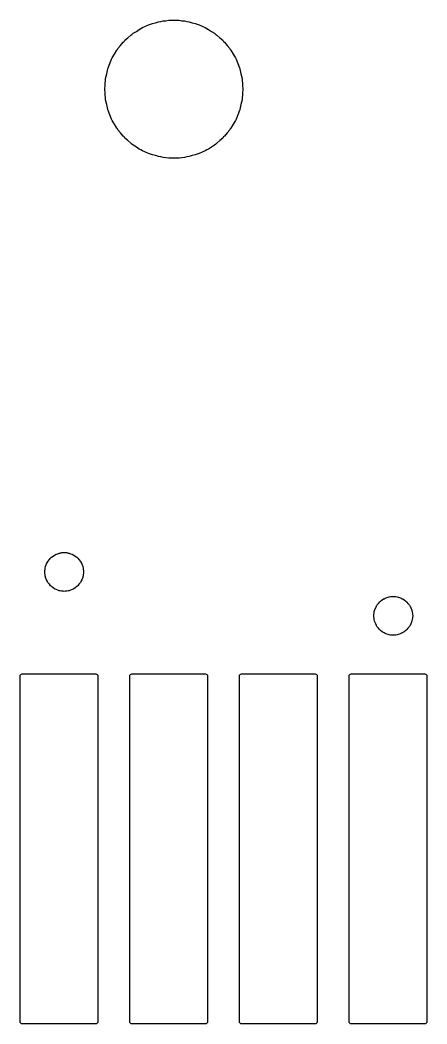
# Model space of a CAD drawing. Extents: x -3.89 to 1.02, y -1.82 to 1.02.
# Drawn here: x -1.94 to -1.569, y -1.822 to -0.907 of the extents above; entities that cross this region are included whole.
import ezdxf

# ---------------------------------------------------------------- set-up
doc = ezdxf.new("R2010")
doc.units = 0
doc.header["$MEASUREMENT"] = 0
doc.layers.add('BLACK', color=7, linetype='CONTINUOUS')

msp = doc.modelspace()

# ---------------------------------------------------------------- linework, layer by layer
at = {"layer": 'BLACK', "linetype": 'CONTINUOUS'}
for p, q in [((-1.83149, -0.91546), (-1.83007, -0.91478)), ((-1.83007, -0.91478), (-1.8286, -0.91387)), ((-1.8286, -0.91387), (-1.82573, -0.91269)), ((-1.82573, -0.91269), (-1.82301, -0.91138)), ((-1.82301, -0.91138), (-1.82127, -0.91084)), ((-1.82127, -0.91084), (-1.81947, -0.91009)), ((-1.81947, -0.91009), (-1.81667, -0.90942)), ((-1.81667, -0.90942), (-1.81401, -0.9086)), ((-1.81401, -0.9086), (-1.81198, -0.90829)), ((-1.81198, -0.90829), (-1.80985, -0.90778)), ((-1.80985, -0.90778), (-1.80721, -0.90758)), ((-1.80721, -0.90758), (-1.80471, -0.9072)), ((-1.80471, -0.9072), (-1.80241, -0.9072)), ((-1.80241, -0.9072), (-1.8, -0.90701)), ((-1.8, -0.90701), (-1.79759, -0.9072)), ((-1.79759, -0.9072), (-1.79529, -0.9072)), ((-1.79529, -0.9072), (-1.79279, -0.90758)), ((-1.79279, -0.90758), (-1.79015, -0.90778)), ((-1.79015, -0.90778), (-1.78802, -0.90829)), ((-1.78802, -0.90829), (-1.78599, -0.9086)), ((-1.78599, -0.9086), (-1.78333, -0.90942)), ((-1.78333, -0.90942), (-1.78053, -0.91009)), ((-1.78053, -0.91009), (-1.77873, -0.91084)), ((-1.77873, -0.91084), (-1.77699, -0.91138)), ((-1.77699, -0.91138), (-1.77427, -0.91269)), ((-1.77427, -0.91269), (-1.7714, -0.91387)), ((-1.7714, -0.91387), (-1.76993, -0.91478)), ((-1.76993, -0.91478), (-1.76851, -0.91546)), ((-1.84454, -0.92546), (-1.84185, -0.92315)), ((-1.84185, -0.92315), (-1.83927, -0.92076)), ((-1.83927, -0.92076), (-1.83816, -0.92001)), ((-1.83816, -0.92001), (-1.83703, -0.91904)), ((-1.83703, -0.91904), (-1.83419, -0.9173)), ((-1.83419, -0.9173), (-1.83149, -0.91546)), ((-1.76851, -0.91546), (-1.76581, -0.9173)), ((-1.76581, -0.9173), (-1.76297, -0.91904)), ((-1.76297, -0.91904), (-1.76184, -0.92001)), ((-1.76184, -0.92001), (-1.76073, -0.92076)), ((-1.76073, -0.92076), (-1.75815, -0.92315)), ((-1.75815, -0.92315), (-1.75546, -0.92546)), ((-1.8515, -0.93385), (-1.85096, -0.93297)), ((-1.85096, -0.93297), (-1.84852, -0.93012)), ((-1.84852, -0.93012), (-1.84617, -0.92716)), ((-1.84617, -0.92716), (-1.84536, -0.92642)), ((-1.84536, -0.92642), (-1.84454, -0.92546)), ((-1.75546, -0.92546), (-1.75464, -0.92642)), ((-1.75464, -0.92642), (-1.75383, -0.92716)), ((-1.75383, -0.92716), (-1.75148, -0.93012)), ((-1.75148, -0.93012), (-1.74904, -0.93297)), ((-1.74904, -0.93297), (-1.7485, -0.93385)), ((-1.85674, -0.94268), (-1.85643, -0.94213)), ((-1.85643, -0.94213), (-1.85613, -0.9414)), ((-1.85613, -0.9414), (-1.85406, -0.93803)), ((-1.85406, -0.93803), (-1.85204, -0.93452)), ((-1.85204, -0.93452), (-1.8515, -0.93385)), ((-1.7485, -0.93385), (-1.74796, -0.93452)), ((-1.74796, -0.93452), (-1.74594, -0.93803)), ((-1.74594, -0.93803), (-1.74387, -0.9414)), ((-1.74387, -0.9414), (-1.74357, -0.94213)), ((-1.74357, -0.94213), (-1.74326, -0.94268)), ((-1.86123, -0.95605), (-1.86018, -0.95144)), ((-1.86018, -0.95144), (-1.86004, -0.95108)), ((-1.86004, -0.95108), (-1.85991, -0.95053)), ((-1.85991, -0.95053), (-1.85833, -0.94672)), ((-1.85833, -0.94672), (-1.85674, -0.94268)), ((-1.74326, -0.94268), (-1.74167, -0.94672)), ((-1.74167, -0.94672), (-1.74009, -0.95053)), ((-1.74009, -0.95053), (-1.73996, -0.95108)), ((-1.73996, -0.95108), (-1.73982, -0.95144)), ((-1.73982, -0.95144), (-1.73877, -0.95606)), ((-1.8627, -0.96633), (-1.86227, -0.96061)), ((-1.86227, -0.96061), (-1.86224, -0.96047)), ((-1.86224, -0.96047), (-1.86222, -0.96015)), ((-1.86222, -0.96015), (-1.86123, -0.95605)), ((-1.73877, -0.95606), (-1.73778, -0.96015)), ((-1.73778, -0.96015), (-1.73776, -0.96047)), ((-1.73776, -0.96047), (-1.73773, -0.96061)), ((-1.73773, -0.96061), (-1.7373, -0.96634)), ((-1.86299, -0.97), (-1.8627, -0.96633)), ((-1.7373, -0.96634), (-1.73701, -0.97)), ((-1.8627, -0.97367), (-1.86299, -0.97)), ((-1.86227, -0.97939), (-1.8627, -0.97367)), ((-1.7373, -0.97366), (-1.73773, -0.97939)), ((-1.73701, -0.97), (-1.7373, -0.97366)), ((-1.86224, -0.97953), (-1.86227, -0.97939)), ((-1.86222, -0.97985), (-1.86224, -0.97953)), ((-1.86123, -0.98395), (-1.86222, -0.97985)), ((-1.86018, -0.98856), (-1.86123, -0.98395)), ((-1.73877, -0.98394), (-1.73982, -0.98856)), ((-1.73778, -0.97985), (-1.73877, -0.98394)), ((-1.73776, -0.97953), (-1.73778, -0.97985)), ((-1.73773, -0.97939), (-1.73776, -0.97953)), ((-1.86004, -0.98892), (-1.86018, -0.98856)), ((-1.85991, -0.98947), (-1.86004, -0.98892)), ((-1.85833, -0.99328), (-1.85991, -0.98947)), ((-1.85674, -0.99733), (-1.85833, -0.99328)), ((-1.85643, -0.99787), (-1.85674, -0.99733)), ((-1.74326, -0.99733), (-1.74357, -0.99787)), ((-1.74167, -0.99328), (-1.74326, -0.99733)), ((-1.74009, -0.98947), (-1.74167, -0.99328)), ((-1.73996, -0.98892), (-1.74009, -0.98947)), ((-1.73982, -0.98856), (-1.73996, -0.98892)), ((-1.85613, -0.9986), (-1.85643, -0.99787)), ((-1.85406, -1.00197), (-1.85613, -0.9986)), ((-1.85204, -1.00548), (-1.85406, -1.00197)), ((-1.8515, -1.00615), (-1.85204, -1.00548)), ((-1.85096, -1.00703), (-1.8515, -1.00615)), ((-1.7485, -1.00615), (-1.74904, -1.00703)), ((-1.74796, -1.00548), (-1.7485, -1.00615)), ((-1.74594, -1.00197), (-1.74796, -1.00548)), ((-1.74387, -0.9986), (-1.74594, -1.00197)), ((-1.74357, -0.99787), (-1.74387, -0.9986)), ((-1.84852, -1.00988), (-1.85096, -1.00703)), ((-1.84617, -1.01284), (-1.84852, -1.00988)), ((-1.84536, -1.01358), (-1.84617, -1.01284)), ((-1.84454, -1.01454), (-1.84536, -1.01358)), ((-1.84184, -1.01685), (-1.84454, -1.01454)), ((-1.75546, -1.01454), (-1.75815, -1.01685)), ((-1.75464, -1.01358), (-1.75546, -1.01454)), ((-1.75383, -1.01284), (-1.75464, -1.01358)), ((-1.75148, -1.00988), (-1.75383, -1.01284)), ((-1.74904, -1.00703), (-1.75148, -1.00988)), ((-1.83927, -1.01924), (-1.84184, -1.01685)), ((-1.83816, -1.01999), (-1.83927, -1.01924)), ((-1.83703, -1.02096), (-1.83816, -1.01999)), ((-1.83419, -1.0227), (-1.83703, -1.02096)), ((-1.83149, -1.02454), (-1.83419, -1.0227)), ((-1.83007, -1.02522), (-1.83149, -1.02454)), ((-1.76851, -1.02454), (-1.76993, -1.02522)), ((-1.76581, -1.0227), (-1.76851, -1.02454)), ((-1.76297, -1.02096), (-1.76581, -1.0227)), ((-1.76184, -1.01999), (-1.76297, -1.02096)), ((-1.76073, -1.01924), (-1.76184, -1.01999)), ((-1.75815, -1.01685), (-1.76073, -1.01924)), ((-1.8286, -1.02613), (-1.83007, -1.02522)), ((-1.82573, -1.02731), (-1.8286, -1.02613)), ((-1.82301, -1.02862), (-1.82573, -1.02731)), ((-1.82128, -1.02916), (-1.82301, -1.02862)), ((-1.81947, -1.02991), (-1.82128, -1.02916)), ((-1.81667, -1.03058), (-1.81947, -1.02991)), ((-1.81401, -1.0314), (-1.81667, -1.03058)), ((-1.81198, -1.03171), (-1.81401, -1.0314)), ((-1.80985, -1.03222), (-1.81198, -1.03171)), ((-1.80721, -1.03242), (-1.80985, -1.03222)), ((-1.80471, -1.0328), (-1.80721, -1.03242)), ((-1.80241, -1.0328), (-1.80471, -1.0328)), ((-1.8, -1.03299), (-1.80241, -1.0328)), ((-1.79759, -1.0328), (-1.8, -1.03299)), ((-1.79529, -1.0328), (-1.79759, -1.0328)), ((-1.79279, -1.03242), (-1.79529, -1.0328)), ((-1.79015, -1.03222), (-1.79279, -1.03242)), ((-1.78802, -1.03171), (-1.79015, -1.03222)), ((-1.78599, -1.0314), (-1.78802, -1.03171)), ((-1.78333, -1.03058), (-1.78599, -1.0314)), ((-1.78053, -1.02991), (-1.78333, -1.03058)), ((-1.77872, -1.02916), (-1.78053, -1.02991)), ((-1.77699, -1.02862), (-1.77872, -1.02916)), ((-1.77427, -1.02731), (-1.77699, -1.02862)), ((-1.7714, -1.02613), (-1.77427, -1.02731)), ((-1.76993, -1.02522), (-1.7714, -1.02613)), ((-1.91494, -1.4004), (-1.91348, -1.39872)), ((-1.91348, -1.39872), (-1.91253, -1.39747)), ((-1.91253, -1.39747), (-1.91216, -1.39719)), ((-1.91216, -1.39719), (-1.91163, -1.39658)), ((-1.91163, -1.39658), (-1.90998, -1.39552)), ((-1.90998, -1.39552), (-1.90886, -1.39466)), ((-1.90886, -1.39466), (-1.90824, -1.3944)), ((-1.90824, -1.3944), (-1.90738, -1.39385)), ((-1.90738, -1.39385), (-1.90574, -1.39337)), ((-1.90574, -1.39337), (-1.90458, -1.39289)), ((-1.90458, -1.39289), (-1.90373, -1.39278)), ((-1.90373, -1.39278), (-1.90253, -1.39242)), ((-1.90253, -1.39242), (-1.90105, -1.39242)), ((-1.90105, -1.39242), (-1.9, -1.39229)), ((-1.9, -1.39229), (-1.89895, -1.39242)), ((-1.89895, -1.39242), (-1.89747, -1.39242)), ((-1.89747, -1.39242), (-1.89627, -1.39278)), ((-1.89627, -1.39278), (-1.89542, -1.39289)), ((-1.89542, -1.39289), (-1.89426, -1.39337)), ((-1.89426, -1.39337), (-1.89262, -1.39385)), ((-1.89262, -1.39385), (-1.89176, -1.3944)), ((-1.89176, -1.3944), (-1.89114, -1.39466)), ((-1.89114, -1.39466), (-1.89002, -1.39552)), ((-1.89002, -1.39552), (-1.88837, -1.39658)), ((-1.88837, -1.39658), (-1.88784, -1.39719)), ((-1.88784, -1.39719), (-1.88747, -1.39747)), ((-1.88747, -1.39747), (-1.88652, -1.39872)), ((-1.88652, -1.39872), (-1.88506, -1.4004)), ((-1.91776, -1.41), (-1.91725, -1.40649)), ((-1.91725, -1.40649), (-1.91711, -1.40542)), ((-1.91711, -1.40542), (-1.91709, -1.40537)), ((-1.91709, -1.40537), (-1.91704, -1.405)), ((-1.91704, -1.405), (-1.91596, -1.40265)), ((-1.91596, -1.40265), (-1.91534, -1.40114)), ((-1.91534, -1.40114), (-1.91518, -1.40094)), ((-1.91518, -1.40094), (-1.91494, -1.4004)), ((-1.88506, -1.4004), (-1.88482, -1.40094)), ((-1.88482, -1.40094), (-1.88466, -1.40114)), ((-1.88466, -1.40114), (-1.88404, -1.40265)), ((-1.88404, -1.40265), (-1.88296, -1.405)), ((-1.88296, -1.405), (-1.88291, -1.40537)), ((-1.88291, -1.40537), (-1.88289, -1.40542)), ((-1.88289, -1.40542), (-1.88275, -1.4065)), ((-1.88275, -1.4065), (-1.88224, -1.41)), ((-1.91725, -1.41351), (-1.91776, -1.41)), ((-1.91711, -1.41458), (-1.91725, -1.41351)), ((-1.91709, -1.41463), (-1.91711, -1.41458)), ((-1.91704, -1.415), (-1.91709, -1.41463)), ((-1.91596, -1.41735), (-1.91704, -1.415)), ((-1.91534, -1.41886), (-1.91596, -1.41735)), ((-1.88404, -1.41735), (-1.88466, -1.41886)), ((-1.88296, -1.415), (-1.88404, -1.41735)), ((-1.88291, -1.41463), (-1.88296, -1.415)), ((-1.88289, -1.41458), (-1.88291, -1.41463)), ((-1.88275, -1.4135), (-1.88289, -1.41458)), ((-1.88224, -1.41), (-1.88275, -1.4135)), ((-1.91518, -1.41906), (-1.91534, -1.41886)), ((-1.91494, -1.4196), (-1.91518, -1.41906)), ((-1.91348, -1.42128), (-1.91494, -1.4196)), ((-1.91253, -1.42253), (-1.91348, -1.42128)), ((-1.91216, -1.42281), (-1.91253, -1.42253)), ((-1.91163, -1.42342), (-1.91216, -1.42281)), ((-1.90998, -1.42448), (-1.91163, -1.42342)), ((-1.90886, -1.42534), (-1.90998, -1.42448)), ((-1.90824, -1.42559), (-1.90886, -1.42534)), ((-1.90738, -1.42615), (-1.90824, -1.42559)), ((-1.90574, -1.42663), (-1.90738, -1.42615)), ((-1.90458, -1.42711), (-1.90574, -1.42663)), ((-1.90373, -1.42722), (-1.90458, -1.42711)), ((-1.90253, -1.42758), (-1.90373, -1.42722)), ((-1.89627, -1.42722), (-1.89747, -1.42758)), ((-1.89542, -1.42711), (-1.89627, -1.42722)), ((-1.89426, -1.42663), (-1.89542, -1.42711)), ((-1.89262, -1.42615), (-1.89426, -1.42663)), ((-1.89176, -1.4256), (-1.89262, -1.42615)), ((-1.89114, -1.42534), (-1.89176, -1.4256)), ((-1.89002, -1.42448), (-1.89114, -1.42534)), ((-1.88837, -1.42342), (-1.89002, -1.42448)), ((-1.88784, -1.42281), (-1.88837, -1.42342)), ((-1.88747, -1.42253), (-1.88784, -1.42281)), ((-1.88652, -1.42128), (-1.88747, -1.42253)), ((-1.88506, -1.4196), (-1.88652, -1.42128)), ((-1.88482, -1.41906), (-1.88506, -1.4196)), ((-1.88466, -1.41886), (-1.88482, -1.41906)), ((-1.90105, -1.42758), (-1.90253, -1.42758)), ((-1.9, -1.42771), (-1.90105, -1.42758)), ((-1.89895, -1.42758), (-1.9, -1.42771)), ((-1.89747, -1.42758), (-1.89895, -1.42758)), ((-1.61163, -1.43658), (-1.60998, -1.43552)), ((-1.60998, -1.43552), (-1.60886, -1.43466)), ((-1.60886, -1.43466), (-1.60824, -1.4344)), ((-1.60824, -1.4344), (-1.60738, -1.43385)), ((-1.60738, -1.43385), (-1.60574, -1.43337)), ((-1.60574, -1.43337), (-1.60458, -1.43289)), ((-1.60458, -1.43289), (-1.60373, -1.43278)), ((-1.60373, -1.43278), (-1.60253, -1.43242)), ((-1.60253, -1.43242), (-1.60105, -1.43242)), ((-1.60105, -1.43242), (-1.6, -1.43229)), ((-1.6, -1.43229), (-1.59895, -1.43242)), ((-1.59895, -1.43242), (-1.59747, -1.43242)), ((-1.59747, -1.43242), (-1.59627, -1.43278)), ((-1.59627, -1.43278), (-1.59542, -1.43289)), ((-1.59542, -1.43289), (-1.59426, -1.43337)), ((-1.59426, -1.43337), (-1.59262, -1.43385)), ((-1.59262, -1.43385), (-1.59176, -1.4344)), ((-1.59176, -1.4344), (-1.59114, -1.43466)), ((-1.59114, -1.43466), (-1.59002, -1.43552)), ((-1.59002, -1.43552), (-1.58837, -1.43658)), ((-1.61725, -1.44649), (-1.61711, -1.44542)), ((-1.61711, -1.44542), (-1.61709, -1.44537)), ((-1.61709, -1.44537), (-1.61704, -1.445)), ((-1.61704, -1.445), (-1.61596, -1.44265)), ((-1.61596, -1.44265), (-1.61534, -1.44114)), ((-1.61534, -1.44114), (-1.61518, -1.44094)), ((-1.61518, -1.44094), (-1.61494, -1.4404)), ((-1.61494, -1.4404), (-1.61348, -1.43872)), ((-1.61348, -1.43872), (-1.61253, -1.43747)), ((-1.61253, -1.43747), (-1.61216, -1.43719)), ((-1.61216, -1.43719), (-1.61163, -1.43658)), ((-1.58837, -1.43658), (-1.58784, -1.43719)), ((-1.58784, -1.43719), (-1.58747, -1.43747)), ((-1.58747, -1.43747), (-1.58652, -1.43872)), ((-1.58652, -1.43872), (-1.58506, -1.4404)), ((-1.58506, -1.4404), (-1.58482, -1.44094)), ((-1.58482, -1.44094), (-1.58466, -1.44114)), ((-1.58466, -1.44114), (-1.58404, -1.44265)), ((-1.58404, -1.44265), (-1.58296, -1.445)), ((-1.58296, -1.445), (-1.58291, -1.44537)), ((-1.58291, -1.44537), (-1.58289, -1.44542)), ((-1.58289, -1.44542), (-1.58275, -1.4465)), ((-1.61776, -1.45), (-1.61725, -1.44649)), ((-1.61725, -1.45351), (-1.61776, -1.45)), ((-1.61711, -1.45458), (-1.61725, -1.45351)), ((-1.61709, -1.45463), (-1.61711, -1.45458)), ((-1.61704, -1.455), (-1.61709, -1.45463)), ((-1.58291, -1.45463), (-1.58296, -1.455)), ((-1.58289, -1.45458), (-1.58291, -1.45463)), ((-1.58275, -1.4535), (-1.58289, -1.45458)), ((-1.58275, -1.4465), (-1.58224, -1.45)), ((-1.58224, -1.45), (-1.58275, -1.4535)), ((-1.61596, -1.45735), (-1.61704, -1.455)), ((-1.61534, -1.45886), (-1.61596, -1.45735)), ((-1.61518, -1.45906), (-1.61534, -1.45886)), ((-1.61494, -1.4596), (-1.61518, -1.45906)), ((-1.61348, -1.46128), (-1.61494, -1.4596)), ((-1.61253, -1.46253), (-1.61348, -1.46128)), ((-1.61216, -1.46281), (-1.61253, -1.46253)), ((-1.61163, -1.46342), (-1.61216, -1.46281)), ((-1.60998, -1.46448), (-1.61163, -1.46342)), ((-1.58837, -1.46342), (-1.59002, -1.46448)), ((-1.58784, -1.46281), (-1.58837, -1.46342)), ((-1.58747, -1.46253), (-1.58784, -1.46281)), ((-1.58652, -1.46128), (-1.58747, -1.46253)), ((-1.58506, -1.4596), (-1.58652, -1.46128)), ((-1.58482, -1.45906), (-1.58506, -1.4596)), ((-1.58466, -1.45886), (-1.58482, -1.45906)), ((-1.58404, -1.45735), (-1.58466, -1.45886)), ((-1.58296, -1.455), (-1.58404, -1.45735)), ((-1.60886, -1.46534), (-1.60998, -1.46448)), ((-1.60824, -1.46559), (-1.60886, -1.46534)), ((-1.60738, -1.46615), (-1.60824, -1.46559)), ((-1.60574, -1.46663), (-1.60738, -1.46615)), ((-1.60458, -1.46711), (-1.60574, -1.46663)), ((-1.60373, -1.46722), (-1.60458, -1.46711)), ((-1.60253, -1.46758), (-1.60373, -1.46722)), ((-1.60105, -1.46758), (-1.60253, -1.46758)), ((-1.6, -1.46771), (-1.60105, -1.46758)), ((-1.59895, -1.46758), (-1.6, -1.46771)), ((-1.59747, -1.46758), (-1.59895, -1.46758)), ((-1.59627, -1.46722), (-1.59747, -1.46758)), ((-1.59542, -1.46711), (-1.59627, -1.46722)), ((-1.59426, -1.46663), (-1.59542, -1.46711)), ((-1.59262, -1.46615), (-1.59426, -1.46663)), ((-1.59176, -1.4656), (-1.59262, -1.46615)), ((-1.59114, -1.46534), (-1.59176, -1.4656)), ((-1.59002, -1.46448), (-1.59114, -1.46534)), ((-1.9402, -1.50502), (-1.94004, -1.50425)), ((-1.9402, -1.81998), (-1.9402, -1.50502)), ((-1.94004, -1.50425), (-1.93961, -1.5036)), ((-1.93961, -1.5036), (-1.93896, -1.50316)), ((-1.93896, -1.50316), (-1.93819, -1.50301)), ((-1.93819, -1.50301), (-1.87126, -1.50301)), ((-1.87126, -1.50301), (-1.87049, -1.50316)), ((-1.87049, -1.50316), (-1.86984, -1.5036)), ((-1.86984, -1.5036), (-1.8694, -1.50425)), ((-1.8694, -1.50425), (-1.86925, -1.50502)), ((-1.86925, -1.50502), (-1.86925, -1.81998)), ((-1.8402, -1.50502), (-1.84004, -1.50425)), ((-1.8402, -1.81998), (-1.8402, -1.50502)), ((-1.84004, -1.50425), (-1.83961, -1.5036)), ((-1.83961, -1.5036), (-1.83896, -1.50316)), ((-1.83896, -1.50316), (-1.83819, -1.50301)), ((-1.83819, -1.50301), (-1.77126, -1.50301)), ((-1.77126, -1.50301), (-1.77049, -1.50316)), ((-1.77049, -1.50316), (-1.76984, -1.5036)), ((-1.76984, -1.5036), (-1.7694, -1.50425)), ((-1.7694, -1.50425), (-1.76925, -1.50502)), ((-1.76925, -1.50502), (-1.76925, -1.81998)), ((-1.7402, -1.50502), (-1.74004, -1.50425)), ((-1.7402, -1.81998), (-1.7402, -1.50502)), ((-1.74004, -1.50425), (-1.73961, -1.5036)), ((-1.73961, -1.5036), (-1.73896, -1.50316)), ((-1.73896, -1.50316), (-1.73819, -1.50301)), ((-1.73819, -1.50301), (-1.67126, -1.50301)), ((-1.67126, -1.50301), (-1.67049, -1.50316)), ((-1.67049, -1.50316), (-1.66984, -1.5036)), ((-1.66984, -1.5036), (-1.6694, -1.50425)), ((-1.6694, -1.50425), (-1.66925, -1.50502)), ((-1.66925, -1.50502), (-1.66925, -1.81998)), ((-1.6402, -1.50502), (-1.64004, -1.50425)), ((-1.6402, -1.81998), (-1.6402, -1.50502)), ((-1.64004, -1.50425), (-1.63961, -1.5036)), ((-1.63961, -1.5036), (-1.63896, -1.50316)), ((-1.63896, -1.50316), (-1.63819, -1.50301)), ((-1.63819, -1.50301), (-1.57126, -1.50301)), ((-1.57126, -1.50301), (-1.57049, -1.50316)), ((-1.57049, -1.50316), (-1.56984, -1.5036)), ((-1.56984, -1.5036), (-1.5694, -1.50425)), ((-1.5694, -1.50425), (-1.56925, -1.50502)), ((-1.56925, -1.50502), (-1.56925, -1.81998)), ((-1.94004, -1.82075), (-1.9402, -1.81998)), ((-1.93961, -1.8214), (-1.94004, -1.82075)), ((-1.8694, -1.82075), (-1.86984, -1.8214)), ((-1.86925, -1.81998), (-1.8694, -1.82075)), ((-1.84004, -1.82075), (-1.8402, -1.81998)), ((-1.83961, -1.8214), (-1.84004, -1.82075)), ((-1.7694, -1.82075), (-1.76984, -1.8214)), ((-1.76925, -1.81998), (-1.7694, -1.82075)), ((-1.74004, -1.82075), (-1.7402, -1.81998)), ((-1.73961, -1.8214), (-1.74004, -1.82075)), ((-1.6694, -1.82075), (-1.66984, -1.8214)), ((-1.66925, -1.81998), (-1.6694, -1.82075)), ((-1.64004, -1.82075), (-1.6402, -1.81998)), ((-1.63961, -1.8214), (-1.64004, -1.82075)), ((-1.5694, -1.82075), (-1.56984, -1.8214)), ((-1.56925, -1.81998), (-1.5694, -1.82075)), ((-1.93896, -1.82184), (-1.93961, -1.8214)), ((-1.93819, -1.82199), (-1.93896, -1.82184)), ((-1.87126, -1.82199), (-1.93819, -1.82199)), ((-1.87049, -1.82184), (-1.87126, -1.82199)), ((-1.86984, -1.8214), (-1.87049, -1.82184)), ((-1.83896, -1.82184), (-1.83961, -1.8214)), ((-1.83819, -1.82199), (-1.83896, -1.82184)), ((-1.77126, -1.82199), (-1.83819, -1.82199)), ((-1.77049, -1.82184), (-1.77126, -1.82199)), ((-1.76984, -1.8214), (-1.77049, -1.82184)), ((-1.73896, -1.82184), (-1.73961, -1.8214)), ((-1.73819, -1.82199), (-1.73896, -1.82184)), ((-1.67126, -1.82199), (-1.73819, -1.82199)), ((-1.67049, -1.82184), (-1.67126, -1.82199)), ((-1.66984, -1.8214), (-1.67049, -1.82184)), ((-1.63896, -1.82184), (-1.63961, -1.8214)), ((-1.63819, -1.82199), (-1.63896, -1.82184)), ((-1.57126, -1.82199), (-1.63819, -1.82199)), ((-1.57049, -1.82184), (-1.57126, -1.82199)), ((-1.56984, -1.8214), (-1.57049, -1.82184))]:
    msp.add_line(p, q, dxfattribs=at)

doc.saveas('drawing.dxf')
